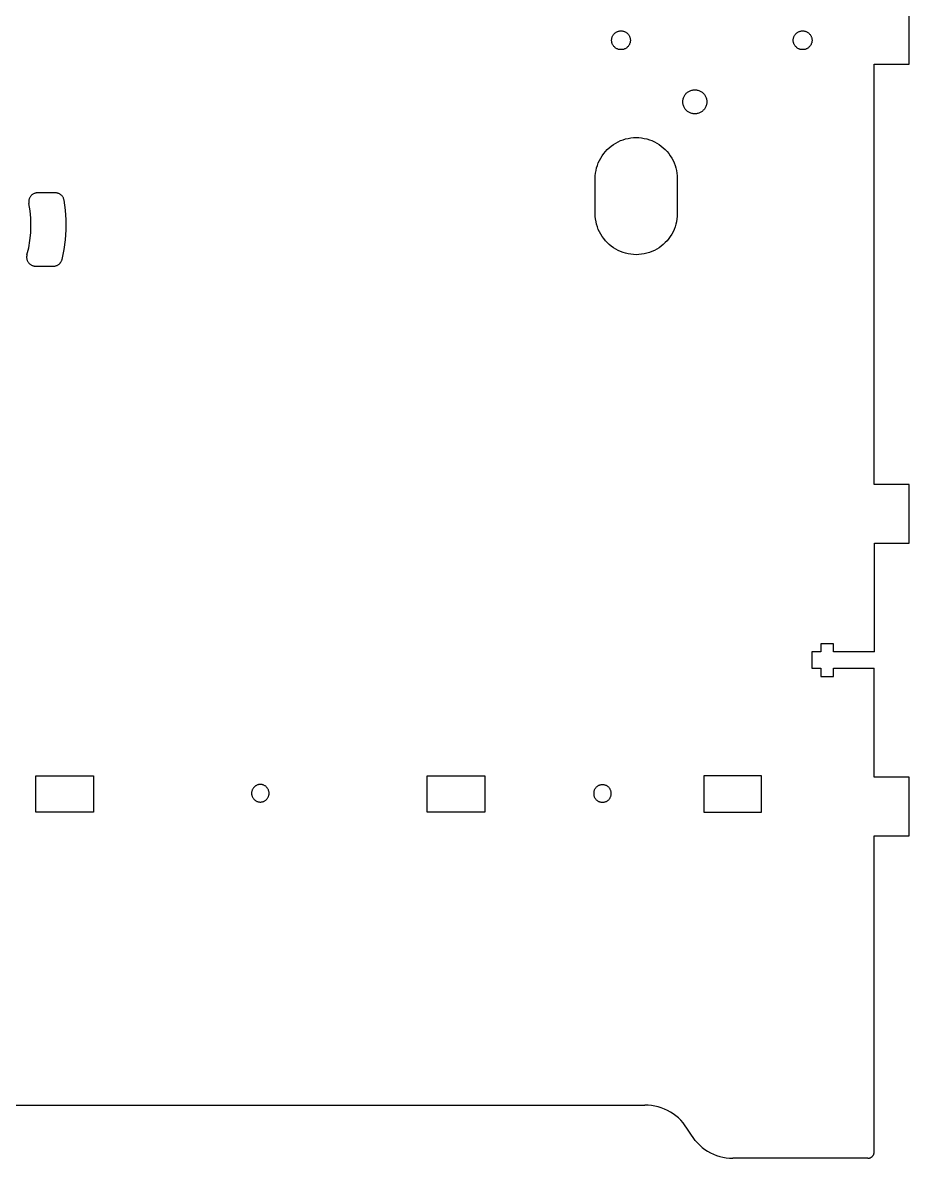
# Model space of a CAD drawing. Header units: centimetres. Extents: x 0 to 166, y 0 to 213.
# Drawn here: x 148.81 to 163.94, y 172.56 to 191.95 of the extents above; entities that cross this region are included whole.
import ezdxf

# ---------------------------------------------------------------- set-up
doc = ezdxf.new("R2010")
doc.units = ezdxf.units.CM
doc.header["$MEASUREMENT"] = 0
doc.layers.add('222 mks tft28 sbase dual 6mm v2_222 mks tft28 sbase dual 6mm', color=7, linetype='Continuous')

msp = doc.modelspace()

# ---------------------------------------------------------------- linework, layer by layer
at = {"layer": '222 mks tft28 sbase dual 6mm v2_222 mks tft28 sbase dual 6mm'}
for p, q in [((163.936, 191.24), (163.936, 192.238)), ((158.873, 191.721), (158.878, 191.73)), ((158.878, 191.73), (158.883, 191.739)), ((158.883, 191.739), (158.889, 191.747)), ((158.889, 191.747), (158.896, 191.755)), ((158.896, 191.755), (158.903, 191.763)), ((158.903, 191.763), (158.911, 191.77)), ((158.911, 191.77), (158.919, 191.777)), ((158.919, 191.777), (158.927, 191.783)), ((158.927, 191.783), (158.936, 191.788)), ((158.936, 191.788), (158.945, 191.793)), ((158.945, 191.793), (158.955, 191.798)), ((158.955, 191.798), (158.965, 191.801)), ((158.965, 191.801), (158.975, 191.804)), ((158.975, 191.804), (158.985, 191.807)), ((158.985, 191.807), (158.995, 191.809)), ((158.995, 191.809), (159.006, 191.81)), ((159.006, 191.81), (159.016, 191.81)), ((159.016, 191.81), (159.027, 191.81)), ((159.027, 191.81), (159.037, 191.809)), ((159.037, 191.809), (159.047, 191.807)), ((159.047, 191.807), (159.058, 191.804)), ((159.058, 191.804), (159.068, 191.801)), ((159.068, 191.801), (159.077, 191.798)), ((159.077, 191.798), (159.087, 191.793)), ((159.087, 191.793), (159.096, 191.788)), ((159.096, 191.788), (159.105, 191.783)), ((159.105, 191.783), (159.114, 191.777)), ((159.114, 191.777), (159.122, 191.77)), ((159.122, 191.77), (159.129, 191.763)), ((159.129, 191.763), (159.136, 191.755)), ((159.136, 191.755), (159.143, 191.747)), ((159.143, 191.747), (159.149, 191.739)), ((159.149, 191.739), (159.155, 191.73)), ((159.155, 191.73), (159.16, 191.721)), ((161.973, 191.721), (161.978, 191.73)), ((161.978, 191.73), (161.983, 191.739)), ((161.983, 191.739), (161.989, 191.747)), ((161.989, 191.747), (161.996, 191.755)), ((161.996, 191.755), (162.003, 191.763)), ((162.003, 191.763), (162.011, 191.77)), ((162.011, 191.77), (162.019, 191.777)), ((162.019, 191.777), (162.027, 191.783)), ((162.027, 191.783), (162.036, 191.788)), ((162.036, 191.788), (162.045, 191.793)), ((162.045, 191.793), (162.055, 191.798)), ((162.055, 191.798), (162.065, 191.801)), ((162.065, 191.801), (162.075, 191.804)), ((162.075, 191.804), (162.085, 191.807)), ((162.085, 191.807), (162.095, 191.809)), ((162.095, 191.809), (162.106, 191.81)), ((162.106, 191.81), (162.116, 191.81)), ((162.116, 191.81), (162.127, 191.81)), ((162.127, 191.81), (162.137, 191.809)), ((162.137, 191.809), (162.147, 191.807)), ((162.147, 191.807), (162.158, 191.804)), ((162.158, 191.804), (162.168, 191.801)), ((162.168, 191.801), (162.177, 191.798)), ((162.177, 191.798), (162.187, 191.793)), ((162.187, 191.793), (162.196, 191.788)), ((162.196, 191.788), (162.205, 191.783)), ((162.205, 191.783), (162.214, 191.777)), ((162.214, 191.777), (162.222, 191.77)), ((162.222, 191.77), (162.229, 191.763)), ((162.229, 191.763), (162.236, 191.755)), ((162.236, 191.755), (162.243, 191.747)), ((162.243, 191.747), (162.249, 191.739)), ((162.249, 191.739), (162.255, 191.73)), ((162.255, 191.73), (162.26, 191.721)), ((158.856, 191.66), (158.857, 191.671)), ((158.856, 191.65), (158.856, 191.66)), ((158.856, 191.639), (158.856, 191.65)), ((158.857, 191.629), (158.856, 191.639)), ((158.857, 191.671), (158.859, 191.681)), ((158.859, 191.619), (158.857, 191.629)), ((158.859, 191.681), (158.862, 191.691)), ((158.862, 191.609), (158.859, 191.619)), ((158.862, 191.691), (158.865, 191.701)), ((158.865, 191.598), (158.862, 191.609)), ((158.865, 191.701), (158.868, 191.711)), ((158.868, 191.589), (158.865, 191.598)), ((158.868, 191.711), (158.873, 191.721)), ((158.873, 191.579), (158.868, 191.589)), ((158.878, 191.57), (158.873, 191.579)), ((158.883, 191.561), (158.878, 191.57)), ((158.889, 191.553), (158.883, 191.561)), ((158.896, 191.544), (158.889, 191.553)), ((158.903, 191.537), (158.896, 191.544)), ((158.911, 191.53), (158.903, 191.537)), ((159.129, 191.537), (159.122, 191.53)), ((159.136, 191.544), (159.129, 191.537)), ((159.143, 191.553), (159.136, 191.544)), ((159.149, 191.561), (159.143, 191.553)), ((159.155, 191.57), (159.149, 191.561)), ((159.16, 191.579), (159.155, 191.57)), ((159.16, 191.721), (159.164, 191.711)), ((159.164, 191.589), (159.16, 191.579)), ((159.164, 191.711), (159.168, 191.701)), ((159.168, 191.598), (159.164, 191.589)), ((159.168, 191.701), (159.171, 191.691)), ((159.171, 191.609), (159.168, 191.598)), ((159.171, 191.691), (159.173, 191.681)), ((159.173, 191.619), (159.171, 191.609)), ((159.173, 191.681), (159.175, 191.671)), ((159.175, 191.629), (159.173, 191.619)), ((159.175, 191.671), (159.176, 191.66)), ((159.176, 191.639), (159.175, 191.629)), ((159.176, 191.66), (159.176, 191.65)), ((159.176, 191.65), (159.176, 191.639)), ((161.956, 191.66), (161.957, 191.671)), ((161.956, 191.65), (161.956, 191.66)), ((161.956, 191.639), (161.956, 191.65)), ((161.957, 191.629), (161.956, 191.639)), ((161.957, 191.671), (161.959, 191.681)), ((161.959, 191.619), (161.957, 191.629)), ((161.959, 191.681), (161.962, 191.691)), ((161.962, 191.609), (161.959, 191.619)), ((161.962, 191.691), (161.965, 191.701)), ((161.965, 191.598), (161.962, 191.609)), ((161.965, 191.701), (161.968, 191.711)), ((161.968, 191.589), (161.965, 191.598)), ((161.968, 191.711), (161.973, 191.721)), ((161.973, 191.579), (161.968, 191.589)), ((161.978, 191.57), (161.973, 191.579)), ((161.983, 191.561), (161.978, 191.57)), ((161.989, 191.553), (161.983, 191.561)), ((161.996, 191.544), (161.989, 191.553)), ((162.003, 191.537), (161.996, 191.544)), ((162.011, 191.53), (162.003, 191.537)), ((162.229, 191.537), (162.222, 191.53)), ((162.236, 191.544), (162.229, 191.537)), ((162.243, 191.553), (162.236, 191.544)), ((162.249, 191.561), (162.243, 191.553)), ((162.255, 191.57), (162.249, 191.561)), ((162.26, 191.579), (162.255, 191.57)), ((162.26, 191.721), (162.264, 191.711)), ((162.264, 191.589), (162.26, 191.579)), ((162.264, 191.711), (162.268, 191.701)), ((162.268, 191.598), (162.264, 191.589)), ((162.268, 191.701), (162.271, 191.691)), ((162.271, 191.609), (162.268, 191.598)), ((162.271, 191.691), (162.273, 191.681)), ((162.273, 191.619), (162.271, 191.609)), ((162.273, 191.681), (162.275, 191.671)), ((162.275, 191.629), (162.273, 191.619)), ((162.275, 191.671), (162.276, 191.66)), ((162.276, 191.639), (162.275, 191.629)), ((162.276, 191.66), (162.276, 191.65)), ((162.276, 191.65), (162.276, 191.639)), ((158.919, 191.523), (158.911, 191.53)), ((158.927, 191.517), (158.919, 191.523)), ((158.936, 191.511), (158.927, 191.517)), ((158.945, 191.506), (158.936, 191.511)), ((158.955, 191.502), (158.945, 191.506)), ((158.965, 191.498), (158.955, 191.502)), ((158.975, 191.495), (158.965, 191.498)), ((158.985, 191.493), (158.975, 191.495)), ((158.995, 191.491), (158.985, 191.493)), ((159.006, 191.49), (158.995, 191.491)), ((159.016, 191.49), (159.006, 191.49)), ((159.027, 191.49), (159.016, 191.49)), ((159.037, 191.491), (159.027, 191.49)), ((159.047, 191.493), (159.037, 191.491)), ((159.058, 191.495), (159.047, 191.493)), ((159.068, 191.498), (159.058, 191.495)), ((159.077, 191.502), (159.068, 191.498)), ((159.087, 191.506), (159.077, 191.502)), ((159.096, 191.511), (159.087, 191.506)), ((159.105, 191.517), (159.096, 191.511)), ((159.114, 191.523), (159.105, 191.517)), ((159.122, 191.53), (159.114, 191.523)), ((162.019, 191.523), (162.011, 191.53)), ((162.027, 191.517), (162.019, 191.523)), ((162.036, 191.511), (162.027, 191.517)), ((162.045, 191.506), (162.036, 191.511)), ((162.055, 191.502), (162.045, 191.506)), ((162.065, 191.498), (162.055, 191.502)), ((162.075, 191.495), (162.065, 191.498)), ((162.085, 191.493), (162.075, 191.495)), ((162.095, 191.491), (162.085, 191.493)), ((162.106, 191.49), (162.095, 191.491)), ((162.116, 191.49), (162.106, 191.49)), ((162.127, 191.49), (162.116, 191.49)), ((162.137, 191.491), (162.127, 191.49)), ((162.147, 191.493), (162.137, 191.491)), ((162.158, 191.495), (162.147, 191.493)), ((162.168, 191.498), (162.158, 191.495)), ((162.177, 191.502), (162.168, 191.498)), ((162.187, 191.506), (162.177, 191.502)), ((162.196, 191.511), (162.187, 191.506)), ((162.205, 191.517), (162.196, 191.511)), ((162.214, 191.523), (162.205, 191.517)), ((162.222, 191.53), (162.214, 191.523)), ((163.336, 184.067), (163.336, 191.24)), ((163.336, 191.24), (163.936, 191.24)), ((160.141, 190.754), (160.151, 190.763)), ((160.151, 190.763), (160.162, 190.77)), ((160.162, 190.77), (160.174, 190.777)), ((160.174, 190.777), (160.185, 190.784)), ((160.185, 190.784), (160.198, 190.789)), ((160.198, 190.789), (160.21, 190.794)), ((160.21, 190.794), (160.223, 190.798)), ((160.223, 190.798), (160.236, 190.801)), ((160.236, 190.801), (160.249, 190.803)), ((160.249, 190.803), (160.263, 190.804)), ((160.263, 190.804), (160.276, 190.805)), ((160.276, 190.805), (160.29, 190.804)), ((160.29, 190.804), (160.303, 190.803)), ((160.303, 190.803), (160.316, 190.801)), ((160.316, 190.801), (160.329, 190.798)), ((160.329, 190.798), (160.342, 190.794)), ((160.342, 190.794), (160.355, 190.789)), ((160.355, 190.789), (160.367, 190.784)), ((160.367, 190.784), (160.379, 190.777)), ((160.379, 190.777), (160.39, 190.77)), ((160.39, 190.77), (160.401, 190.763)), ((160.401, 190.763), (160.411, 190.754)), ((160.071, 190.6), (160.072, 190.613)), ((160.072, 190.587), (160.071, 190.6)), ((160.072, 190.613), (160.073, 190.627)), ((160.073, 190.573), (160.072, 190.587)), ((160.073, 190.627), (160.075, 190.64)), ((160.075, 190.56), (160.073, 190.573)), ((160.075, 190.64), (160.078, 190.653)), ((160.078, 190.653), (160.082, 190.666)), ((160.082, 190.666), (160.087, 190.678)), ((160.087, 190.678), (160.092, 190.691)), ((160.092, 190.691), (160.099, 190.702)), ((160.099, 190.702), (160.106, 190.714)), ((160.106, 190.714), (160.113, 190.725)), ((160.113, 190.725), (160.122, 190.735)), ((160.122, 190.735), (160.131, 190.745)), ((160.131, 190.745), (160.141, 190.754)), ((160.411, 190.754), (160.421, 190.745)), ((160.421, 190.745), (160.43, 190.735)), ((160.43, 190.735), (160.439, 190.725)), ((160.439, 190.725), (160.447, 190.714)), ((160.447, 190.714), (160.454, 190.702)), ((160.454, 190.702), (160.46, 190.691)), ((160.46, 190.691), (160.466, 190.678)), ((160.466, 190.678), (160.47, 190.666)), ((160.47, 190.666), (160.474, 190.653)), ((160.474, 190.653), (160.477, 190.64)), ((160.477, 190.64), (160.479, 190.627)), ((160.479, 190.573), (160.477, 190.56)), ((160.479, 190.627), (160.481, 190.613)), ((160.481, 190.587), (160.479, 190.573)), ((160.481, 190.613), (160.481, 190.6)), ((160.481, 190.6), (160.481, 190.587)), ((160.078, 190.547), (160.075, 190.56)), ((160.082, 190.534), (160.078, 190.547)), ((160.087, 190.521), (160.082, 190.534)), ((160.092, 190.509), (160.087, 190.521)), ((160.099, 190.497), (160.092, 190.509)), ((160.106, 190.486), (160.099, 190.497)), ((160.113, 190.475), (160.106, 190.486)), ((160.122, 190.465), (160.113, 190.475)), ((160.131, 190.455), (160.122, 190.465)), ((160.141, 190.446), (160.131, 190.455)), ((160.151, 190.437), (160.141, 190.446)), ((160.162, 190.429), (160.151, 190.437)), ((160.174, 190.422), (160.162, 190.429)), ((160.185, 190.416), (160.174, 190.422)), ((160.198, 190.411), (160.185, 190.416)), ((160.21, 190.406), (160.198, 190.411)), ((160.223, 190.402), (160.21, 190.406)), ((160.236, 190.399), (160.223, 190.402)), ((160.249, 190.397), (160.236, 190.399)), ((160.263, 190.395), (160.249, 190.397)), ((160.276, 190.395), (160.263, 190.395)), ((160.29, 190.395), (160.276, 190.395)), ((160.303, 190.397), (160.29, 190.395)), ((160.316, 190.399), (160.303, 190.397)), ((160.329, 190.402), (160.316, 190.399)), ((160.342, 190.406), (160.329, 190.402)), ((160.355, 190.411), (160.342, 190.406)), ((160.367, 190.416), (160.355, 190.411)), ((160.379, 190.422), (160.367, 190.416)), ((160.39, 190.429), (160.379, 190.422)), ((160.401, 190.437), (160.39, 190.429)), ((160.411, 190.446), (160.401, 190.437)), ((160.421, 190.455), (160.411, 190.446)), ((160.43, 190.465), (160.421, 190.455)), ((160.439, 190.475), (160.43, 190.465)), ((160.447, 190.486), (160.439, 190.475)), ((160.454, 190.497), (160.447, 190.486)), ((160.46, 190.509), (160.454, 190.497)), ((160.466, 190.521), (160.46, 190.509)), ((160.47, 190.534), (160.466, 190.521)), ((160.474, 190.547), (160.47, 190.534)), ((160.477, 190.56), (160.474, 190.547)), ((159.14, 189.976), (159.185, 189.984)), ((159.185, 189.984), (159.23, 189.988)), ((159.23, 189.988), (159.276, 189.99)), ((159.276, 189.99), (159.322, 189.988)), ((159.322, 189.988), (159.367, 189.984)), ((159.367, 189.984), (159.413, 189.976)), ((158.781, 189.785), (158.815, 189.816)), ((158.815, 189.816), (158.85, 189.845)), ((158.85, 189.845), (158.887, 189.872)), ((158.887, 189.872), (158.926, 189.896)), ((158.926, 189.896), (158.967, 189.918)), ((158.967, 189.918), (159.008, 189.937)), ((159.008, 189.937), (159.051, 189.953)), ((159.051, 189.953), (159.095, 189.966)), ((159.095, 189.966), (159.14, 189.976)), ((159.413, 189.976), (159.457, 189.966)), ((159.457, 189.966), (159.501, 189.953)), ((159.501, 189.953), (159.544, 189.937)), ((159.544, 189.937), (159.586, 189.918)), ((159.586, 189.918), (159.626, 189.896)), ((159.626, 189.896), (159.665, 189.872)), ((159.665, 189.872), (159.702, 189.845)), ((159.702, 189.845), (159.738, 189.816)), ((159.738, 189.816), (159.771, 189.785)), ((158.629, 189.558), (158.648, 189.6)), ((158.648, 189.6), (158.67, 189.64)), ((158.67, 189.64), (158.694, 189.679)), ((158.694, 189.679), (158.721, 189.716)), ((158.721, 189.716), (158.75, 189.751)), ((158.75, 189.751), (158.781, 189.785)), ((159.771, 189.785), (159.802, 189.751)), ((159.802, 189.751), (159.831, 189.716)), ((159.831, 189.716), (159.858, 189.679)), ((159.858, 189.679), (159.882, 189.64)), ((159.882, 189.64), (159.904, 189.6)), ((159.904, 189.6), (159.923, 189.558)), ((158.582, 189.381), (158.59, 189.426)), ((158.59, 189.426), (158.6, 189.471)), ((158.6, 189.471), (158.613, 189.515)), ((158.613, 189.515), (158.629, 189.558)), ((159.923, 189.558), (159.939, 189.515)), ((159.939, 189.515), (159.952, 189.471)), ((159.952, 189.471), (159.963, 189.426)), ((159.963, 189.426), (159.97, 189.381)), ((158.576, 189.29), (158.578, 189.336)), ((158.576, 188.69), (158.576, 189.29)), ((158.578, 189.336), (158.582, 189.381)), ((159.97, 189.381), (159.975, 189.336)), ((159.975, 189.336), (159.976, 189.29)), ((159.976, 189.29), (159.976, 188.69)), ((148.972, 189.018), (148.964, 189.012)), ((148.981, 189.024), (148.972, 189.018)), ((148.99, 189.029), (148.981, 189.024)), ((148.999, 189.033), (148.99, 189.029)), ((149.008, 189.037), (148.999, 189.033)), ((149.018, 189.04), (149.008, 189.037)), ((149.028, 189.042), (149.018, 189.04)), ((149.038, 189.044), (149.028, 189.042)), ((149.048, 189.045), (149.038, 189.044)), ((149.058, 189.045), (149.048, 189.045)), ((149.363, 189.045), (149.058, 189.045)), ((149.373, 189.045), (149.363, 189.045)), ((149.383, 189.044), (149.373, 189.045)), ((149.393, 189.042), (149.383, 189.044)), ((149.403, 189.04), (149.393, 189.042)), ((149.412, 189.037), (149.403, 189.04)), ((149.422, 189.033), (149.412, 189.037)), ((149.431, 189.029), (149.422, 189.033)), ((149.44, 189.024), (149.431, 189.029)), ((149.448, 189.019), (149.44, 189.024)), ((149.456, 189.013), (149.448, 189.019)), ((148.909, 188.907), (148.908, 188.897)), ((148.908, 188.897), (148.909, 188.886)), ((148.91, 188.917), (148.909, 188.907)), ((148.909, 188.886), (148.91, 188.876)), ((148.912, 188.927), (148.91, 188.917)), ((148.91, 188.876), (148.911, 188.866)), ((148.931, 188.741), (148.911, 188.866)), ((148.914, 188.937), (148.912, 188.927)), ((148.917, 188.946), (148.914, 188.937)), ((148.921, 188.956), (148.917, 188.946)), ((148.926, 188.965), (148.921, 188.956)), ((148.931, 188.974), (148.926, 188.965)), ((148.936, 188.982), (148.931, 188.974)), ((148.943, 188.99), (148.936, 188.982)), ((148.949, 188.998), (148.943, 188.99)), ((148.956, 189.005), (148.949, 188.998)), ((148.964, 189.012), (148.956, 189.005)), ((149.464, 189.006), (149.456, 189.013)), ((149.471, 189), (149.464, 189.006)), ((149.478, 188.992), (149.471, 189)), ((149.484, 188.984), (149.478, 188.992)), ((149.49, 188.976), (149.484, 188.984)), ((149.495, 188.967), (149.49, 188.976)), ((149.499, 188.958), (149.495, 188.967)), ((149.503, 188.949), (149.499, 188.958)), ((149.506, 188.94), (149.503, 188.949)), ((149.509, 188.93), (149.506, 188.94)), ((149.511, 188.92), (149.509, 188.93)), ((149.534, 188.752), (149.511, 188.92)), ((148.943, 188.614), (148.931, 188.741)), ((149.546, 188.583), (149.534, 188.752)), ((158.578, 188.644), (158.576, 188.69)), ((158.582, 188.599), (158.578, 188.644)), ((159.975, 188.644), (159.97, 188.599)), ((159.976, 188.69), (159.975, 188.644)), ((148.942, 188.36), (148.947, 188.487)), ((148.947, 188.487), (148.943, 188.614)), ((149.546, 188.414), (149.546, 188.583)), ((158.59, 188.553), (158.582, 188.599)), ((158.6, 188.509), (158.59, 188.553)), ((158.613, 188.465), (158.6, 188.509)), ((158.629, 188.422), (158.613, 188.465)), ((159.939, 188.465), (159.923, 188.422)), ((159.952, 188.509), (159.939, 188.465)), ((159.963, 188.553), (159.952, 188.509)), ((159.97, 188.599), (159.963, 188.553)), ((148.929, 188.234), (148.942, 188.36)), ((149.512, 188.077), (149.535, 188.245)), ((149.535, 188.245), (149.546, 188.414)), ((158.648, 188.38), (158.629, 188.422)), ((158.67, 188.34), (158.648, 188.38)), ((158.694, 188.301), (158.67, 188.34)), ((158.721, 188.264), (158.694, 188.301)), ((158.75, 188.228), (158.721, 188.264)), ((159.831, 188.264), (159.802, 188.228)), ((159.858, 188.301), (159.831, 188.264)), ((159.882, 188.34), (159.858, 188.301)), ((159.904, 188.38), (159.882, 188.34)), ((159.923, 188.422), (159.904, 188.38)), ((148.878, 187.985), (148.908, 188.108)), ((148.908, 188.108), (148.929, 188.234)), ((149.479, 187.91), (149.512, 188.077)), ((158.781, 188.195), (158.75, 188.228)), ((158.815, 188.164), (158.781, 188.195)), ((158.85, 188.135), (158.815, 188.164)), ((158.887, 188.108), (158.85, 188.135)), ((158.926, 188.084), (158.887, 188.108)), ((158.967, 188.062), (158.926, 188.084)), ((159.008, 188.043), (158.967, 188.062)), ((159.586, 188.062), (159.544, 188.043)), ((159.626, 188.084), (159.586, 188.062)), ((159.665, 188.108), (159.626, 188.084)), ((159.702, 188.135), (159.665, 188.108)), ((159.738, 188.164), (159.702, 188.135)), ((159.771, 188.195), (159.738, 188.164)), ((159.802, 188.228), (159.771, 188.195)), ((148.874, 187.966), (148.873, 187.956)), ((148.873, 187.956), (148.873, 187.946)), ((148.873, 187.946), (148.873, 187.936)), ((148.873, 187.936), (148.874, 187.926)), ((148.876, 187.975), (148.874, 187.966)), ((148.874, 187.926), (148.876, 187.917)), ((148.878, 187.985), (148.876, 187.975)), ((148.876, 187.917), (148.878, 187.907)), ((148.878, 187.907), (148.881, 187.897)), ((148.881, 187.897), (148.884, 187.888)), ((148.884, 187.888), (148.888, 187.879)), ((148.888, 187.879), (148.893, 187.871)), ((148.893, 187.871), (148.898, 187.862)), ((148.898, 187.862), (148.904, 187.854)), ((148.904, 187.854), (148.91, 187.847)), ((149.447, 187.848), (149.454, 187.856)), ((149.454, 187.856), (149.459, 187.864)), ((149.459, 187.864), (149.464, 187.873)), ((149.464, 187.873), (149.469, 187.882)), ((149.469, 187.882), (149.473, 187.891)), ((149.473, 187.891), (149.476, 187.901)), ((149.476, 187.901), (149.479, 187.91)), ((159.051, 188.027), (159.008, 188.043)), ((159.095, 188.014), (159.051, 188.027)), ((159.14, 188.003), (159.095, 188.014)), ((159.185, 187.996), (159.14, 188.003)), ((159.23, 187.991), (159.185, 187.996)), ((159.276, 187.99), (159.23, 187.991)), ((159.322, 187.991), (159.276, 187.99)), ((159.367, 187.996), (159.322, 187.991)), ((159.413, 188.003), (159.367, 187.996)), ((159.457, 188.014), (159.413, 188.003)), ((159.501, 188.027), (159.457, 188.014)), ((159.544, 188.043), (159.501, 188.027)), ((148.91, 187.847), (148.917, 187.839)), ((148.917, 187.839), (148.924, 187.833)), ((148.924, 187.833), (148.932, 187.826)), ((148.932, 187.826), (148.94, 187.821)), ((148.94, 187.821), (148.948, 187.815)), ((148.948, 187.815), (148.957, 187.811)), ((148.957, 187.811), (148.966, 187.807)), ((148.966, 187.807), (148.975, 187.803)), ((148.975, 187.803), (148.984, 187.8)), ((148.984, 187.8), (148.994, 187.798)), ((148.994, 187.798), (149.003, 187.796)), ((149.003, 187.796), (149.013, 187.795)), ((149.013, 187.795), (149.023, 187.795)), ((149.023, 187.795), (149.333, 187.795)), ((149.333, 187.795), (149.343, 187.795)), ((149.343, 187.795), (149.353, 187.796)), ((149.353, 187.796), (149.363, 187.798)), ((149.363, 187.798), (149.372, 187.8)), ((149.372, 187.8), (149.382, 187.803)), ((149.382, 187.803), (149.391, 187.807)), ((149.391, 187.807), (149.4, 187.811)), ((149.4, 187.811), (149.409, 187.816)), ((149.409, 187.816), (149.418, 187.821)), ((149.418, 187.821), (149.426, 187.827)), ((149.426, 187.827), (149.433, 187.834)), ((149.433, 187.834), (149.441, 187.841)), ((149.441, 187.841), (149.447, 187.848)), ((163.936, 184.067), (163.336, 184.067)), ((163.936, 183.067), (163.936, 184.067)), ((163.345, 183.067), (163.936, 183.067)), ((163.345, 181.209), (163.345, 183.067)), ((162.645, 181.349), (162.425, 181.349)), ((162.425, 181.349), (162.425, 181.209)), ((162.645, 181.209), (162.645, 181.349)), ((162.275, 181.209), (162.275, 180.929)), ((162.425, 181.209), (162.275, 181.209)), ((163.345, 181.209), (162.645, 181.209)), ((162.275, 180.929), (162.425, 180.929)), ((162.425, 180.929), (162.425, 180.789)), ((162.645, 180.929), (163.336, 180.929)), ((162.645, 180.789), (162.645, 180.929)), ((163.336, 179.068), (163.336, 180.929)), ((162.425, 180.789), (162.645, 180.789)), ((149.028, 178.473), (149.028, 179.093)), ((149.028, 179.093), (150.013, 179.093)), ((150.013, 179.093), (150.013, 178.473)), ((152.804, 178.934), (152.795, 178.93)), ((152.813, 178.938), (152.804, 178.934)), ((152.822, 178.94), (152.813, 178.938)), ((152.832, 178.943), (152.822, 178.94)), ((152.842, 178.944), (152.832, 178.943)), ((152.851, 178.945), (152.842, 178.944)), ((152.861, 178.946), (152.851, 178.945)), ((152.871, 178.945), (152.861, 178.946)), ((152.881, 178.944), (152.871, 178.945)), ((152.89, 178.943), (152.881, 178.944)), ((152.9, 178.94), (152.89, 178.943)), ((152.909, 178.938), (152.9, 178.94)), ((152.919, 178.934), (152.909, 178.938)), ((152.928, 178.93), (152.919, 178.934)), ((155.706, 178.473), (155.706, 179.093)), ((155.706, 179.093), (156.691, 179.093)), ((156.691, 179.093), (156.691, 178.473)), ((158.652, 178.934), (158.643, 178.93)), ((158.661, 178.936), (158.652, 178.934)), ((158.671, 178.939), (158.661, 178.936)), ((158.68, 178.94), (158.671, 178.939)), ((158.69, 178.941), (158.68, 178.94)), ((158.7, 178.941), (158.69, 178.941)), ((158.71, 178.941), (158.7, 178.941)), ((158.719, 178.94), (158.71, 178.941)), ((158.729, 178.939), (158.719, 178.94)), ((158.739, 178.936), (158.729, 178.939)), ((158.748, 178.934), (158.739, 178.936)), ((158.757, 178.93), (158.748, 178.934)), ((161.415, 179.093), (160.43, 179.093)), ((160.43, 179.093), (160.43, 178.473)), ((161.415, 178.473), (161.415, 179.093)), ((163.936, 179.068), (163.336, 179.068)), ((163.936, 178.068), (163.936, 179.068)), ((152.712, 178.815), (152.711, 178.805)), ((152.711, 178.805), (152.711, 178.796)), ((152.711, 178.796), (152.711, 178.786)), ((152.711, 178.786), (152.712, 178.776)), ((152.714, 178.825), (152.712, 178.815)), ((152.712, 178.776), (152.714, 178.766)), ((152.716, 178.834), (152.714, 178.825)), ((152.714, 178.766), (152.716, 178.757)), ((152.719, 178.844), (152.716, 178.834)), ((152.716, 178.757), (152.719, 178.747)), ((152.723, 178.853), (152.719, 178.844)), ((152.719, 178.747), (152.723, 178.738)), ((152.727, 178.862), (152.723, 178.853)), ((152.731, 178.871), (152.727, 178.862)), ((152.736, 178.879), (152.731, 178.871)), ((152.742, 178.887), (152.736, 178.879)), ((152.748, 178.894), (152.742, 178.887)), ((152.755, 178.902), (152.748, 178.894)), ((152.762, 178.908), (152.755, 178.902)), ((152.77, 178.915), (152.762, 178.908)), ((152.778, 178.92), (152.77, 178.915)), ((152.786, 178.925), (152.778, 178.92)), ((152.795, 178.93), (152.786, 178.925)), ((152.936, 178.925), (152.928, 178.93)), ((152.944, 178.92), (152.936, 178.925)), ((152.952, 178.915), (152.944, 178.92)), ((152.96, 178.908), (152.952, 178.915)), ((152.967, 178.902), (152.96, 178.908)), ((152.974, 178.894), (152.967, 178.902)), ((152.98, 178.887), (152.974, 178.894)), ((152.986, 178.879), (152.98, 178.887)), ((152.991, 178.871), (152.986, 178.879)), ((152.996, 178.862), (152.991, 178.871)), ((153, 178.853), (152.996, 178.862)), ((153.003, 178.844), (153, 178.853)), ((153, 178.738), (153.003, 178.747)), ((153.006, 178.834), (153.003, 178.844)), ((153.003, 178.747), (153.006, 178.757)), ((153.008, 178.825), (153.006, 178.834)), ((153.006, 178.757), (153.008, 178.766)), ((153.01, 178.815), (153.008, 178.825)), ((153.008, 178.766), (153.01, 178.776)), ((153.011, 178.805), (153.01, 178.815)), ((153.01, 178.776), (153.011, 178.786)), ((153.011, 178.796), (153.011, 178.805)), ((153.011, 178.786), (153.011, 178.796)), ((158.551, 178.811), (158.55, 178.801)), ((158.55, 178.801), (158.55, 178.791)), ((158.55, 178.791), (158.55, 178.782)), ((158.55, 178.782), (158.551, 178.772)), ((158.553, 178.821), (158.551, 178.811)), ((158.551, 178.772), (158.553, 178.762)), ((158.555, 178.83), (158.553, 178.821)), ((158.553, 178.762), (158.555, 178.753)), ((158.558, 178.84), (158.555, 178.83)), ((158.555, 178.753), (158.558, 178.743)), ((158.561, 178.849), (158.558, 178.84)), ((158.558, 178.743), (158.561, 178.734)), ((158.565, 178.858), (158.561, 178.849)), ((158.57, 178.866), (158.565, 178.858)), ((158.575, 178.875), (158.57, 178.866)), ((158.581, 178.883), (158.575, 178.875)), ((158.587, 178.89), (158.581, 178.883)), ((158.594, 178.898), (158.587, 178.89)), ((158.601, 178.904), (158.594, 178.898)), ((158.609, 178.91), (158.601, 178.904)), ((158.617, 178.916), (158.609, 178.91)), ((158.625, 178.921), (158.617, 178.916)), ((158.634, 178.926), (158.625, 178.921)), ((158.643, 178.93), (158.634, 178.926)), ((158.766, 178.926), (158.757, 178.93)), ((158.775, 178.921), (158.766, 178.926)), ((158.783, 178.916), (158.775, 178.921)), ((158.791, 178.91), (158.783, 178.916)), ((158.799, 178.904), (158.791, 178.91)), ((158.806, 178.898), (158.799, 178.904)), ((158.813, 178.89), (158.806, 178.898)), ((158.819, 178.883), (158.813, 178.89)), ((158.825, 178.875), (158.819, 178.883)), ((158.83, 178.866), (158.825, 178.875)), ((158.834, 178.858), (158.83, 178.866)), ((158.838, 178.849), (158.834, 178.858)), ((158.842, 178.84), (158.838, 178.849)), ((158.838, 178.734), (158.842, 178.743)), ((158.845, 178.83), (158.842, 178.84)), ((158.842, 178.743), (158.845, 178.753)), ((158.847, 178.821), (158.845, 178.83)), ((158.845, 178.753), (158.847, 178.762)), ((158.849, 178.811), (158.847, 178.821)), ((158.847, 178.762), (158.849, 178.772)), ((158.85, 178.801), (158.849, 178.811)), ((158.849, 178.772), (158.85, 178.782)), ((158.85, 178.791), (158.85, 178.801)), ((158.85, 178.782), (158.85, 178.791)), ((152.723, 178.738), (152.727, 178.729)), ((152.727, 178.729), (152.731, 178.721)), ((152.731, 178.721), (152.736, 178.712)), ((152.736, 178.712), (152.742, 178.704)), ((152.742, 178.704), (152.748, 178.697)), ((152.748, 178.697), (152.755, 178.69)), ((152.755, 178.69), (152.762, 178.683)), ((152.762, 178.683), (152.77, 178.677)), ((152.77, 178.677), (152.778, 178.671)), ((152.778, 178.671), (152.786, 178.666)), ((152.786, 178.666), (152.795, 178.661)), ((152.795, 178.661), (152.804, 178.657)), ((152.804, 178.657), (152.813, 178.654)), ((152.813, 178.654), (152.822, 178.651)), ((152.822, 178.651), (152.832, 178.648)), ((152.832, 178.648), (152.842, 178.647)), ((152.842, 178.647), (152.851, 178.646)), ((152.851, 178.646), (152.861, 178.646)), ((152.861, 178.646), (152.871, 178.646)), ((152.871, 178.646), (152.881, 178.647)), ((152.881, 178.647), (152.89, 178.648)), ((152.89, 178.648), (152.9, 178.651)), ((152.9, 178.651), (152.909, 178.654)), ((152.909, 178.654), (152.919, 178.657)), ((152.919, 178.657), (152.928, 178.661)), ((152.928, 178.661), (152.936, 178.666)), ((152.936, 178.666), (152.944, 178.671)), ((152.944, 178.671), (152.952, 178.677)), ((152.952, 178.677), (152.96, 178.683)), ((152.96, 178.683), (152.967, 178.69)), ((152.967, 178.69), (152.974, 178.697)), ((152.974, 178.697), (152.98, 178.704)), ((152.98, 178.704), (152.986, 178.712)), ((152.986, 178.712), (152.991, 178.721)), ((152.991, 178.721), (152.996, 178.729)), ((152.996, 178.729), (153, 178.738)), ((158.561, 178.734), (158.565, 178.725)), ((158.565, 178.725), (158.57, 178.716)), ((158.57, 178.716), (158.575, 178.708)), ((158.575, 178.708), (158.581, 178.7)), ((158.581, 178.7), (158.587, 178.693)), ((158.587, 178.693), (158.594, 178.685)), ((158.594, 178.685), (158.601, 178.679)), ((158.601, 178.679), (158.609, 178.672)), ((158.609, 178.672), (158.617, 178.667)), ((158.617, 178.667), (158.625, 178.662)), ((158.625, 178.662), (158.634, 178.657)), ((158.634, 178.657), (158.643, 178.653)), ((158.643, 178.653), (158.652, 178.649)), ((158.652, 178.649), (158.661, 178.647)), ((158.661, 178.647), (158.671, 178.644)), ((158.671, 178.644), (158.68, 178.643)), ((158.68, 178.643), (158.69, 178.642)), ((158.69, 178.642), (158.7, 178.641)), ((158.7, 178.641), (158.71, 178.642)), ((158.71, 178.642), (158.719, 178.643)), ((158.719, 178.643), (158.729, 178.644)), ((158.729, 178.644), (158.739, 178.647)), ((158.739, 178.647), (158.748, 178.649)), ((158.748, 178.649), (158.757, 178.653)), ((158.757, 178.653), (158.766, 178.657)), ((158.766, 178.657), (158.775, 178.662)), ((158.775, 178.662), (158.783, 178.667)), ((158.783, 178.667), (158.791, 178.672)), ((158.791, 178.672), (158.799, 178.679)), ((158.799, 178.679), (158.806, 178.685)), ((158.806, 178.685), (158.813, 178.693)), ((158.813, 178.693), (158.819, 178.7)), ((158.819, 178.7), (158.825, 178.708)), ((158.825, 178.708), (158.83, 178.716)), ((158.83, 178.716), (158.834, 178.725)), ((158.834, 178.725), (158.838, 178.734)), ((150.013, 178.473), (149.028, 178.473)), ((156.691, 178.473), (155.706, 178.473)), ((160.43, 178.473), (161.415, 178.473)), ((163.336, 178.068), (163.936, 178.068)), ((163.336, 172.664), (163.336, 178.068)), ((134.628, 173.473), (159.425, 173.473)), ((159.482, 173.471), (159.425, 173.473)), ((159.538, 173.466), (159.482, 173.471)), ((159.595, 173.456), (159.538, 173.466)), ((159.65, 173.443), (159.595, 173.456)), ((159.704, 173.426), (159.65, 173.443)), ((159.758, 173.405), (159.704, 173.426)), ((159.809, 173.381), (159.758, 173.405)), ((159.859, 173.354), (159.809, 173.381)), ((159.907, 173.323), (159.859, 173.354)), ((159.953, 173.289), (159.907, 173.323)), ((159.997, 173.252), (159.953, 173.289)), ((160.038, 173.212), (159.997, 173.252)), ((160.076, 173.17), (160.038, 173.212)), ((160.281, 172.868), (160.076, 173.17)), ((160.281, 172.868), (160.319, 172.825)), ((160.319, 172.825), (160.359, 172.786)), ((160.359, 172.786), (160.402, 172.749)), ((160.402, 172.749), (160.447, 172.715)), ((160.447, 172.715), (160.494, 172.685)), ((160.494, 172.685), (160.544, 172.657)), ((160.544, 172.657), (160.595, 172.633)), ((160.595, 172.633), (160.647, 172.612)), ((160.647, 172.612), (160.701, 172.595)), ((160.701, 172.595), (160.756, 172.582)), ((160.756, 172.582), (160.811, 172.572)), ((160.811, 172.572), (160.867, 172.566)), ((160.867, 172.566), (160.924, 172.564)), ((163.227, 172.564), (160.924, 172.564)), ((163.227, 172.564), (163.234, 172.564)), ((163.234, 172.564), (163.242, 172.564)), ((163.242, 172.564), (163.249, 172.565)), ((163.249, 172.565), (163.256, 172.567)), ((163.256, 172.567), (163.263, 172.569)), ((163.263, 172.569), (163.269, 172.571)), ((163.269, 172.571), (163.276, 172.574)), ((163.276, 172.574), (163.282, 172.577)), ((163.282, 172.577), (163.288, 172.581)), ((163.288, 172.581), (163.294, 172.585)), ((163.294, 172.585), (163.3, 172.589)), ((163.3, 172.589), (163.305, 172.594)), ((163.305, 172.594), (163.31, 172.599)), ((163.31, 172.599), (163.314, 172.605)), ((163.314, 172.605), (163.319, 172.61)), ((163.319, 172.61), (163.322, 172.616)), ((163.322, 172.616), (163.326, 172.623)), ((163.326, 172.623), (163.329, 172.629)), ((163.329, 172.629), (163.331, 172.636)), ((163.331, 172.636), (163.333, 172.643)), ((163.333, 172.643), (163.335, 172.65)), ((163.335, 172.65), (163.336, 172.657)), ((163.336, 172.657), (163.336, 172.664))]:
    msp.add_line(p, q, dxfattribs=at)

doc.saveas('drawing.dxf')
